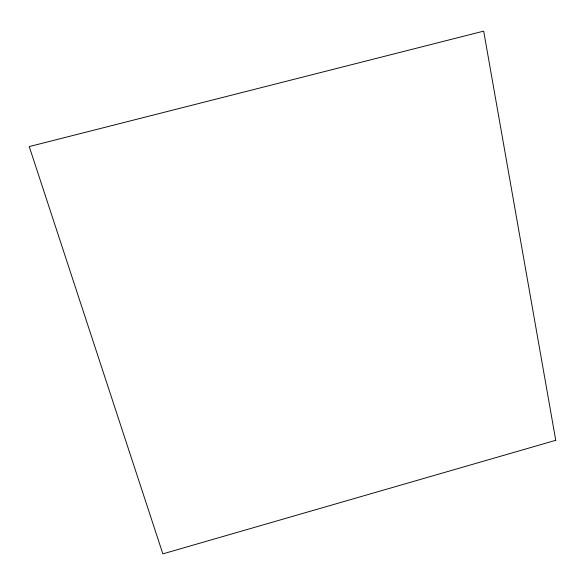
<?xml version="1.0" encoding="UTF-8"?>
<svg xmlns="http://www.w3.org/2000/svg" width="585" height="585" viewBox="0 0 585 585"><rect width="100%" height="100%" fill="white"/><g stroke="black" fill="none" stroke-linecap="round" stroke-linejoin="round"><path stroke-width="0.88" d="M555.75 440.308L162.857 553.871L29.25 146.579L483.678 31.129L555.75 440.308"/></g></svg>
